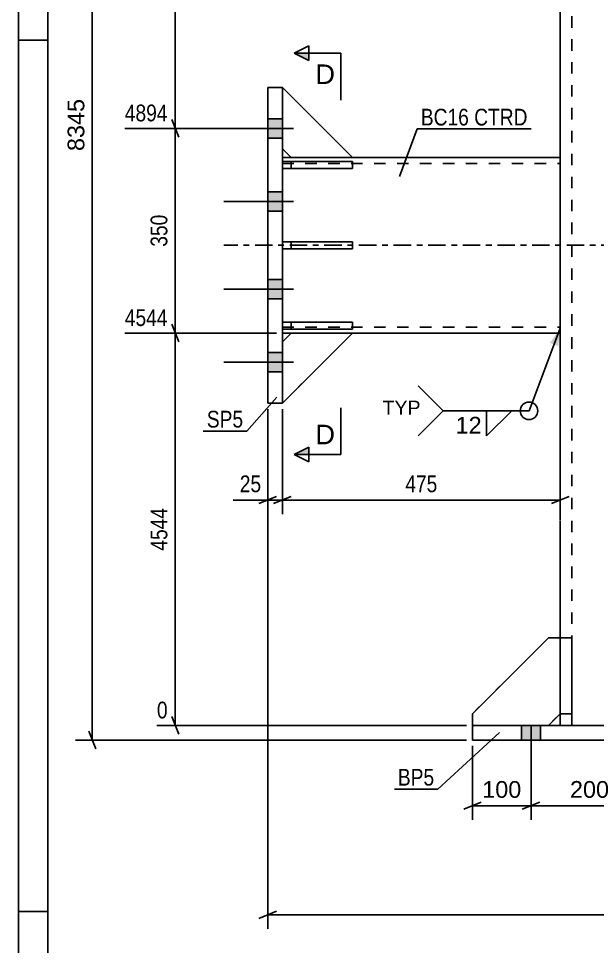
# Model space of a CAD drawing. Header units: millimetres. Extents: x -118 to 476, y -181 to 239.
# Drawn here: x -117.6 to -18.6, y -37.8 to 120.9 of the extents above; entities that cross this region are included whole.
import ezdxf

# ---------------------------------------------------------------- set-up
doc = ezdxf.new("R2010")
doc.units = ezdxf.units.MM
doc.linetypes.add('DXK_LINE_DOT2', pattern=[3.9198, 1.9599, -1.9599])
doc.linetypes.add('DXK_LINE_DOT3', pattern=[5.9187, 2.979, -0.9799, 0.9799, -0.9799])
doc.styles.add('Arial', font='ARIAL.TTF', dxfattribs={"height": 0.2})
doc.styles.add('Arial Narrow', font='ARIALN.TTF', dxfattribs={"height": 0.2})

# ---------------------------------------------------------------- blocks, each defined once
blk = doc.blocks.new('Unknown-284858552-1134')
at = {"color": 5, "linetype": 'Continuous'}
for p, q in [((-117.59, 239.2), (-117.59, -180.8)), ((-112.59, 234.2), (-112.59, -175.8)), ((-112.59, 117.2), (-117.59, 117.2)), ((-112.59, -31.8), (-117.59, -31.8))]:
    blk.add_line(p, q, dxfattribs=at)
blk = doc.blocks.new('Part-284858552-2086 - 1908')
at = {"color": 2, "linetype": 'Continuous'}
for p, q in [((-71, 67.1), (-72.5, 65.6)), ((-72.5, 55.1), (-60.5, 67.1)), ((-60.5, 67.1), (-71, 67.1))]:
    blk.add_line(p, q, dxfattribs=at)
at = {"color": 7, "linetype": 'DXK_LINE_DOT2'}
blk.add_line((-72.5, 65.6), (-72.5, 55.1), dxfattribs=at)
blk = doc.blocks.new('Part-284858552-2120 - 1908')
at = {"color": 2, "linetype": 'Continuous'}
for p, q in [((-25, 15), (-25, 0)), ((-25, 15), (-23, 15)), ((-23, 15), (-23, 0)), ((-25, 2), (-23, 2)), ((-25, 0), (-23, 0))]:
    blk.add_line(p, q, dxfattribs=at)
blk = doc.blocks.new('Part-284858552-1934 - 1908')
at = {"color": 7, "linetype": 'DXK_LINE_DOT2'}
for p, q in [((-60.5, 68.95), (-72.5, 68.95)), ((-72.5, 68.95), (-72.5, 67.75)), ((-71, 68.95), (-71, 67.75)), ((-60.5, 67.75), (-60.5, 68.95)), ((-72.5, 67.75), (-60.5, 67.75))]:
    blk.add_line(p, q, dxfattribs=at)
blk = doc.blocks.new('Part-284858552-1935 - 1908')
at = {"color": 2, "linetype": 'Continuous'}
for p, q in [((-72.5, 68.95), (-60.5, 68.95)), ((-72.5, 68.95), (-72.5, 67.75)), ((-60.5, 68.95), (-60.5, 67.75)), ((-72.5, 67.75), (-60.5, 67.75))]:
    blk.add_line(p, q, dxfattribs=at)
at = {"color": 7, "linetype": 'DXK_LINE_DOT2'}
blk.add_line((-71, 67.75), (-71, 68.95), dxfattribs=at)
blk = doc.blocks.new('Part-284858552-1971 - 1908')
at = {"color": 2, "linetype": 'Continuous'}
for p, q in [((-72.5, 97.1), (-71, 97.1)), ((-60.5, 97.1), (-25, 97.1)), ((-72.5, 67.1), (-71, 67.1)), ((-60.5, 67.1), (-25, 67.1))]:
    blk.add_line(p, q, dxfattribs=at)
at = {"color": 7, "linetype": 'DXK_LINE_DOT2'}
for p, q in [((-72.5, 67.1), (-72.5, 97.1)), ((-71, 97.1), (-60.5, 97.1)), ((-25, 97.1), (-25, 67.1)), ((-72.5, 96.1), (-25, 96.1)), ((-72.5, 68.1), (-25, 68.1)), ((-71, 67.1), (-60.5, 67.1))]:
    blk.add_line(p, q, dxfattribs=at)
at = {"color": 7, "linetype": 'DXK_LINE_DOT3'}
blk.add_line((-15, 82.1), (-82.5, 82.1), dxfattribs=at)
blk = doc.blocks.new('Part-284858552-2079 - 1908')
at = {"color": 2, "linetype": 'Continuous'}
for p, q in [((-72.5, 82.7), (-60.5, 82.7)), ((-72.5, 82.7), (-72.5, 81.5)), ((-60.5, 82.7), (-60.5, 81.5)), ((-72.5, 81.5), (-60.5, 81.5))]:
    blk.add_line(p, q, dxfattribs=at)
at = {"color": 7, "linetype": 'DXK_LINE_DOT2'}
blk.add_line((-71, 81.5), (-71, 82.7), dxfattribs=at)
blk = doc.blocks.new('Part-284858552-2015 - 1908')
at = {"color": 7, "linetype": 'DXK_LINE_DOT2'}
for p, q in [((-25, 0), (-25, 15)), ((-25, 15), (-23, 15)), ((-23, 15), (-23, 0)), ((-25, 2), (-23, 2)), ((-23, 0), (-25, 0))]:
    blk.add_line(p, q, dxfattribs=at)
blk = doc.blocks.new('Part-284858552-2123 - 1908')
at = {"color": 7, "linetype": 'DXK_LINE_DOT2'}
for p, q in [((-27, 15), (-40, 2)), ((-25, 15), (-27, 15)), ((-25, 2), (-25, 15)), ((-40, 2), (-40, 0)), ((-27, 0), (-25, 2)), ((-40, 0), (-27, 0))]:
    blk.add_line(p, q, dxfattribs=at)
blk = doc.blocks.new('Part-284858552-2088 - 1908')
at = {"color": 2, "linetype": 'Continuous'}
for p, q in [((-72.5, 109.1), (-60.5, 97.1)), ((-72.5, 98.6), (-71, 97.1)), ((-71, 97.1), (-60.5, 97.1))]:
    blk.add_line(p, q, dxfattribs=at)
at = {"color": 7, "linetype": 'DXK_LINE_DOT2'}
blk.add_line((-72.5, 109.1), (-72.5, 98.6), dxfattribs=at)
blk = doc.blocks.new('Part-284858552-2084 - 1908')
at = {"color": 7, "linetype": 'DXK_LINE_DOT2'}
for p, q in [((-60.5, 96.45), (-72.5, 96.45)), ((-72.5, 96.45), (-72.5, 95.25)), ((-72.5, 95.25), (-60.5, 95.25)), ((-71, 95.25), (-71, 96.45)), ((-60.5, 95.25), (-60.5, 96.45))]:
    blk.add_line(p, q, dxfattribs=at)
blk = doc.blocks.new('Part-284858552-2033 - 1908')
at = {"color": 2, "linetype": 'Continuous'}
for p, q in [((-75, 109.1), (-75, 55.1)), ((-72.5, 109.1), (-75, 109.1)), ((-72.5, 55.1), (-72.5, 109.1)), ((-75, 55.1), (-72.5, 55.1))]:
    blk.add_line(p, q, dxfattribs=at)
blk = doc.blocks.new('Part-284858552-2081 - 1908')
at = {"color": 2, "linetype": 'Continuous'}
for p, q in [((-72.5, 96.45), (-60.5, 96.45)), ((-72.5, 96.45), (-72.5, 95.25)), ((-72.5, 95.25), (-60.5, 95.25)), ((-60.5, 96.45), (-60.5, 95.25))]:
    blk.add_line(p, q, dxfattribs=at)
at = {"color": 7, "linetype": 'DXK_LINE_DOT2'}
blk.add_line((-71, 95.25), (-71, 96.45), dxfattribs=at)
blk = doc.blocks.new('Part-284858552-2082 - 1908')
at = {"color": 7, "linetype": 'DXK_LINE_DOT2'}
for p, q in [((-60.5, 82.7), (-72.5, 82.7)), ((-72.5, 82.7), (-72.5, 81.5)), ((-71, 81.5), (-71, 82.7)), ((-60.5, 81.5), (-60.5, 82.7)), ((-72.5, 81.5), (-60.5, 81.5))]:
    blk.add_line(p, q, dxfattribs=at)
blk = doc.blocks.new('Part-284858552-2085 - 1908')
at = {"color": 7, "linetype": 'DXK_LINE_DOT2'}
for p, q in [((-71, 67.1), (-72.5, 65.6)), ((-72.5, 55.1), (-60.5, 67.1)), ((-60.5, 67.1), (-71, 67.1)), ((-72.5, 65.6), (-72.5, 55.1))]:
    blk.add_line(p, q, dxfattribs=at)
blk = doc.blocks.new('Part-284858552-2087 - 1908')
at = {"color": 7, "linetype": 'DXK_LINE_DOT2'}
for p, q in [((-72.5, 98.6), (-72.5, 109.1)), ((-72.5, 109.1), (-60.5, 97.1)), ((-71, 97.1), (-72.5, 98.6)), ((-60.5, 97.1), (-71, 97.1))]:
    blk.add_line(p, q, dxfattribs=at)
blk = doc.blocks.new('Bolt-284858552-2135 - 1908')
at = {"linetype": 'Continuous'}
for points in [[(-28.35, 0), (-31.65, 0), (-31.65, -2.5), (-28.35, -2.5)], [(-28.35, 0), (-31.65, 0), (-31.65, -2.5), (-28.35, -2.5)], [(-28.35, 0), (-31.65, 0), (-31.65, -2.5), (-28.35, -2.5)], [(-28.35, 0), (-31.65, 0), (-31.65, -2.5), (-28.35, -2.5)], [(-8.35, 0), (-11.65, 0), (-11.65, -2.5), (-8.35, -2.5)], [(-8.35, 0), (-11.65, 0), (-11.65, -2.5), (-8.35, -2.5)], [(11.65, 0), (8.35, 0), (8.35, -2.5), (11.65, -2.5)], [(11.65, 0), (8.35, 0), (8.35, -2.5), (11.65, -2.5)], [(31.65, 0), (28.35, 0), (28.35, -2.5), (31.65, -2.5)], [(31.65, 0), (28.35, 0), (28.35, -2.5), (31.65, -2.5)], [(31.65, 0), (28.35, 0), (28.35, -2.5), (31.65, -2.5)], [(31.65, 0), (28.35, 0), (28.35, -2.5), (31.65, -2.5)]]:
    blk.add_hatch(color=1, dxfattribs=at).paths.add_polyline_path(points)
at = {"color": 1, "linetype": 'Continuous'}
for p, q in [((-31.65, -2.5), (-31.65, 0)), ((-31.65, -2.5), (-31.65, 0)), ((-31.65, -2.5), (-31.65, 0)), ((-31.65, -2.5), (-31.65, 0)), ((-30, -4.4), (-30, 0)), ((-30, -4.4), (-30, 0)), ((-30, -4.4), (-30, 0)), ((-30, -4.4), (-30, 0)), ((-28.35, -2.5), (-28.35, 0)), ((-28.35, -2.5), (-28.35, 0)), ((-28.35, -2.5), (-28.35, 0)), ((-28.35, -2.5), (-28.35, 0)), ((-11.65, -2.5), (-11.65, 0)), ((-11.65, -2.5), (-11.65, 0)), ((-10, -4.4), (-10, 0)), ((-10, -4.4), (-10, 0)), ((-8.35, -2.5), (-8.35, 0)), ((-8.35, -2.5), (-8.35, 0)), ((8.35, -2.5), (8.35, 0)), ((8.35, -2.5), (8.35, 0)), ((10, -4.4), (10, 0)), ((10, -4.4), (10, 0)), ((11.65, -2.5), (11.65, 0)), ((11.65, -2.5), (11.65, 0)), ((28.35, -2.5), (28.35, 0)), ((28.35, -2.5), (28.35, 0)), ((28.35, -2.5), (28.35, 0)), ((28.35, -2.5), (28.35, 0)), ((30, -4.4), (30, 0)), ((30, -4.4), (30, 0)), ((30, -4.4), (30, 0)), ((30, -4.4), (30, 0)), ((31.65, -2.5), (31.65, 0)), ((31.65, -2.5), (31.65, 0)), ((31.65, -2.5), (31.65, 0)), ((31.65, -2.5), (31.65, 0))]:
    blk.add_line(p, q, dxfattribs=at)
blk = doc.blocks.new('Bolt-284858552-2141 - 1908')
at = {"linetype": 'Continuous'}
for points in [[(-75, 103.75), (-75, 100.45), (-72.5, 100.45), (-72.5, 103.75)], [(-75, 103.75), (-75, 100.45), (-72.5, 100.45), (-72.5, 103.75)], [(-75, 103.75), (-75, 100.45), (-72.5, 100.45), (-72.5, 103.75)], [(-75, 91.25), (-75, 87.95), (-72.5, 87.95), (-72.5, 91.25)], [(-75, 91.25), (-75, 87.95), (-72.5, 87.95), (-72.5, 91.25)], [(-75, 76.25), (-75, 72.95), (-72.5, 72.95), (-72.5, 76.25)], [(-75, 76.25), (-75, 72.95), (-72.5, 72.95), (-72.5, 76.25)], [(-75, 63.75), (-75, 60.45), (-72.5, 60.45), (-72.5, 63.75)], [(-75, 63.75), (-75, 60.45), (-72.5, 60.45), (-72.5, 63.75)], [(-75, 63.75), (-75, 60.45), (-72.5, 60.45), (-72.5, 63.75)]]:
    blk.add_hatch(color=1, dxfattribs=at).paths.add_polyline_path(points)
at = {"color": 1, "linetype": 'Continuous'}
for p, q in [((-72.5, 103.75), (-75, 103.75)), ((-72.5, 103.75), (-75, 103.75)), ((-72.5, 103.75), (-75, 103.75)), ((-70.6, 102.1), (-82.5, 102.1)), ((-70.6, 102.1), (-82.5, 102.1)), ((-70.6, 102.1), (-82.5, 102.1)), ((-72.5, 100.45), (-75, 100.45)), ((-72.5, 100.45), (-75, 100.45)), ((-72.5, 100.45), (-75, 100.45)), ((-72.5, 91.25), (-75, 91.25)), ((-72.5, 91.25), (-75, 91.25)), ((-70.6, 89.6), (-82.5, 89.6)), ((-70.6, 89.6), (-82.5, 89.6)), ((-72.5, 87.95), (-75, 87.95)), ((-72.5, 87.95), (-75, 87.95)), ((-72.5, 76.25), (-75, 76.25)), ((-72.5, 76.25), (-75, 76.25)), ((-70.6, 74.6), (-82.5, 74.6)), ((-70.6, 74.6), (-82.5, 74.6)), ((-72.5, 72.95), (-75, 72.95)), ((-72.5, 72.95), (-75, 72.95)), ((-72.5, 63.75), (-75, 63.75)), ((-72.5, 63.75), (-75, 63.75)), ((-72.5, 63.75), (-75, 63.75)), ((-70.6, 62.1), (-82.5, 62.1)), ((-70.6, 62.1), (-82.5, 62.1)), ((-70.6, 62.1), (-82.5, 62.1)), ((-72.5, 60.45), (-75, 60.45)), ((-72.5, 60.45), (-75, 60.45)), ((-72.5, 60.45), (-75, 60.45))]:
    blk.add_line(p, q, dxfattribs=at)
blk = doc.blocks.new('Part-284858552-2146 - 1908')
at = {"color": 2, "linetype": 'Continuous'}
for p, q in [((-25, 129.1), (-25, 35.1)), ((-25, 35), (-25, 15))]:
    blk.add_line(p, q, dxfattribs=at)
at = {"color": 7, "linetype": 'DXK_LINE_DOT2'}
for p, q in [((-23, 129.1), (-23, 35.1)), ((-23, 35), (-23, 0)), ((-25, 15), (-25, 0)), ((25, 0), (-25, 0))]:
    blk.add_line(p, q, dxfattribs=at)
blk = doc.blocks.new('Part-284858552-2151 - 1908')
at = {"color": 2, "linetype": 'Continuous'}
for p, q in [((-40, -2.5), (-40, 0)), ((-40, 0), (40, 0)), ((40, 0), (40, -2.5)), ((40, -2.5), (-40, -2.5))]:
    blk.add_line(p, q, dxfattribs=at)
blk = doc.blocks.new('Part-284858552-2152 - 1908')
at = {"color": 2, "linetype": 'Continuous'}
for p, q in [((-27, 15), (-40, 2)), ((-25, 15), (-27, 15)), ((-40, 2), (-40, 0)), ((-27, 0), (-25, 2))]:
    blk.add_line(p, q, dxfattribs=at)
at = {"color": 7, "linetype": 'DXK_LINE_DOT2'}
for p, q in [((-25, 15), (-25, 2)), ((-40, 0), (-27, 0))]:
    blk.add_line(p, q, dxfattribs=at)
blk = doc.blocks.new('StraightDimension-284858552-5644 - 1908')
at = {"color": 7, "linetype": 'Continuous'}
for p, q in [((-75, 54.1), (-75, -34.79)), ((75, 54.1), (75, -34.79)), ((-73.5, -31.79), (-76.5, -32.99)), ((-75, -32.39), (75, -32.39)), ((73.5, -32.99), (76.5, -31.79))]:
    blk.add_line(p, q, dxfattribs=at)
at = {"color": 0}
blk.add_wipeout([(5.05, -31.64), (5.05, -27.44), (-5.05, -27.44), (-5.05, -31.64)], dxfattribs=at)
at = {"color": 3, "style": 'Arial'}
blk.add_text('1500', height=2.865, dxfattribs=at).set_placement((-4.45, -31.04))
blk = doc.blocks.new('StraightDimension-284858552-2244 - 1908')
at = {"color": 7, "linetype": 'Continuous'}
for p, q in [((-30, -2.25), (-30, -16.13)), ((-40, -3.5), (-40, -16.13)), ((-41.5, -14.33), (-38.5, -13.13)), ((-40, -13.73), (-30, -13.73)), ((-28.5, -13.13), (-31.5, -14.33))]:
    blk.add_line(p, q, dxfattribs=at)
at = {"color": 0}
blk.add_wipeout([(-31.06, -12.98), (-31.06, -8.78), (-38.94, -8.78), (-38.94, -12.98)], dxfattribs=at)
at = {"color": 3, "style": 'Arial'}
blk.add_text('100', height=2.865, dxfattribs=at).set_placement((-38.34, -12.38))
blk = doc.blocks.new('StraightDimension-284858552-2254 - 1908')
at = {"color": 7, "linetype": 'Continuous'}
for p, q in [((-30, -2.25), (-30, -16.13)), ((-10, -4.46), (-10, -16.13)), ((-28.5, -13.13), (-31.5, -14.33)), ((-30, -13.73), (-10, -13.73)), ((-11.5, -14.33), (-8.5, -13.13))]:
    blk.add_line(p, q, dxfattribs=at)
at = {"color": 0}
blk.add_wipeout([(-16.06, -12.98), (-16.06, -8.78), (-23.94, -8.78), (-23.94, -12.98)], dxfattribs=at)
at = {"color": 3, "style": 'Arial'}
blk.add_text('200', height=2.865, dxfattribs=at).set_placement((-23.34, -12.38))
blk = doc.blocks.new('StraightDimension-284858552-6766 - 1908')
at = {"color": 7, "linetype": 'Continuous'}
for p, q in [((-90.21, 65.6), (-91.41, 68.6)), ((-73.5, 67.1), (-99.43, 67.1)), ((-90.81, 0), (-90.81, 67.1)), ((-91.41, 1.5), (-90.21, -1.5)), ((-41, 0), (-93.94, 0))]:
    blk.add_line(p, q, dxfattribs=at)
at = {"color": 0, "linetype": 'Continuous'}
for points in [[(-91.51, 67.7), (-91.51, 71.9), (-100.03, 71.9), (-100.03, 67.7)], [(-91.51, 0.6), (-91.51, 4.8), (-94.54, 4.8), (-94.54, 0.6)]]:
    blk.add_wipeout(points, dxfattribs=at)
at = {"color": 0}
blk.add_wipeout([(-91.56, 37.81), (-95.76, 37.81), (-95.76, 29.29), (-91.56, 29.29)], dxfattribs=at)
at = {"color": 3, "linetype": 'Continuous', "style": 'Arial Narrow'}
for s, height, p in [('4544', 2.863, (-99.43, 68.3)), ('0', 2.86, (-93.94, 1.2))]:
    blk.add_text(s, height=height, dxfattribs=at).set_placement(p)
at = {"color": 3, "style": 'Arial Narrow'}
blk.add_text('4544', height=2.863, rotation=90.0002, dxfattribs=at).set_placement((-92.16, 29.89))
blk = doc.blocks.new('StraightDimension-284858552-5703 - 1908')
at = {"color": 7, "linetype": 'Continuous'}
for p, q in [((-105, -2.5), (-105, 207.84)), ((-105.6, -1), (-104.4, -4)), ((-41, -2.5), (-107.85, -2.5))]:
    blk.add_line(p, q, dxfattribs=at)
at = {"color": 0}
blk.add_wipeout([(-105.75, 107.72), (-109.95, 107.72), (-109.95, 97.62), (-105.75, 97.62)], dxfattribs=at)
at = {"color": 3, "style": 'Arial'}
blk.add_text('8345', height=2.865, rotation=90.0002, dxfattribs=at).set_placement((-106.35, 98.22))
blk = doc.blocks.new('StraightDimension-284858552-6273 - 1908')
at = {"color": 7, "linetype": 'Continuous'}
for p, q in [((-25, 66.1), (-25, 36.13)), ((-72.5, 54.1), (-72.5, 36.13)), ((-71, 39.13), (-74, 37.93)), ((-72.5, 38.53), (-25, 38.53)), ((-26.5, 37.93), (-23.5, 39.13))]:
    blk.add_line(p, q, dxfattribs=at)
at = {"color": 0}
blk.add_wipeout([(-45.41, 39.28), (-45.41, 43.48), (-52.09, 43.48), (-52.09, 39.28)], dxfattribs=at)
at = {"color": 3, "style": 'Arial Narrow'}
blk.add_text('475', height=2.863, dxfattribs=at).set_placement((-51.49, 39.88))
blk = doc.blocks.new('StraightDimension-284858552-6274 - 1908')
at = {"color": 7, "linetype": 'Continuous'}
for p, q in [((-75, 54.1), (-75, 36.13)), ((-72.5, 54.1), (-72.5, 36.13)), ((-76.5, 37.93), (-73.5, 39.13)), ((-75, 38.53), (-72.5, 38.53)), ((-71, 39.13), (-74, 37.93))]:
    blk.add_line(p, q, dxfattribs=at)
at = {"color": 0}
blk.add_wipeout([(-75.52, 39.28), (-75.52, 43.48), (-80.38, 43.48), (-80.38, 39.28)], dxfattribs=at)
at = {"color": 7, "linetype": 'Continuous'}
blk.add_line((-75, 38.53), (-80.91, 38.53), dxfattribs=at)
blk.add_line((-75, 38.53), (-80.91, 38.53), dxfattribs=at)
at = {"color": 3, "style": 'Arial Narrow'}
blk.add_text('25', height=2.863, dxfattribs=at).set_placement((-79.78, 39.88))
blk = doc.blocks.new('StraightDimension-284858552-6764 - 1908')
at = {"color": 7, "linetype": 'Continuous'}
for p, q in [((-73.5, 149.2), (-99.43, 149.2)), ((-90.21, 147.7), (-91.41, 150.7)), ((-90.81, 102.1), (-90.81, 149.2)), ((-91.41, 103.6), (-90.21, 100.6)), ((-79.02, 102.1), (-99.43, 102.1))]:
    blk.add_line(p, q, dxfattribs=at)
at = {"color": 0, "linetype": 'Continuous'}
blk.add_wipeout([(-91.51, 149.8), (-91.51, 154), (-100.03, 154), (-100.03, 149.8)], dxfattribs=at)
at = {"color": 0}
blk.add_wipeout([(-91.56, 129.91), (-95.76, 129.91), (-95.76, 121.39), (-91.56, 121.39)], dxfattribs=at)
at = {"color": 3, "linetype": 'Continuous', "style": 'Arial Narrow'}
blk.add_text('7734', height=2.863, dxfattribs=at).set_placement((-99.43, 150.4))
at = {"color": 3, "style": 'Arial Narrow'}
blk.add_text('2840', height=2.863, rotation=90.0002, dxfattribs=at).set_placement((-92.16, 121.99))
blk = doc.blocks.new('StraightDimension-284858552-6765 - 1908')
at = {"color": 7, "linetype": 'Continuous'}
for p, q in [((-90.21, 100.6), (-91.41, 103.6)), ((-79.02, 102.1), (-99.43, 102.1)), ((-90.81, 67.1), (-90.81, 102.1)), ((-91.41, 68.6), (-90.21, 65.6)), ((-73.5, 67.1), (-99.43, 67.1))]:
    blk.add_line(p, q, dxfattribs=at)
at = {"color": 0, "linetype": 'Continuous'}
blk.add_wipeout([(-91.51, 102.7), (-91.51, 106.9), (-100.03, 106.9), (-100.03, 102.7)], dxfattribs=at)
at = {"color": 0}
blk.add_wipeout([(-91.56, 87.94), (-95.76, 87.94), (-95.76, 81.26), (-91.56, 81.26)], dxfattribs=at)
at = {"color": 3, "linetype": 'Continuous', "style": 'Arial Narrow'}
blk.add_text('4894', height=2.863, dxfattribs=at).set_placement((-99.43, 103.3))
at = {"color": 3, "style": 'Arial Narrow'}
blk.add_text('350', height=2.863, rotation=90.0002, dxfattribs=at).set_placement((-92.16, 81.86))
blk = doc.blocks.new('Mark-284858552-1967 - 1908')
at = {"color": 0}
for points in [[(-40.61, 102.59), (-40.61, 105.59), (-48.83, 105.59), (-48.83, 102.59)], [(-30.58, 102.59), (-30.58, 105.59), (-39.71, 105.59), (-39.71, 102.59)]]:
    blk.add_wipeout(points, dxfattribs=at)
for points in [[(-40.61, 102.59), (-40.61, 105.59), (-48.83, 105.59), (-48.83, 102.59)], [(-30.58, 102.59), (-30.58, 105.59), (-39.71, 105.59), (-39.71, 102.59)]]:
    blk.add_wipeout(points, dxfattribs=at)
at = {"color": 30, "linetype": 'Continuous'}
for p, q in [((-52.46, 93.87), (-49.43, 101.99)), ((-49.43, 101.99), (-29.98, 101.99))]:
    blk.add_line(p, q, dxfattribs=at)
at = {"color": 3, "style": 'Arial Narrow'}
for s, p in [('BC16', (-48.83, 102.59)), ('CTRD', (-39.71, 102.59))]:
    blk.add_text(s, height=2.863, dxfattribs=at).set_placement(p)
blk = doc.blocks.new('Mark-284858552-2029 - 1908')
at = {"color": 0}
blk.add_wipeout([(-79.2, 50.94), (-79.2, 53.94), (-85.41, 53.94), (-85.41, 50.94)], dxfattribs=at)
blk.add_wipeout([(-79.2, 50.94), (-79.2, 53.94), (-85.41, 53.94), (-85.41, 50.94)], dxfattribs=at)
at = {"color": 30, "linetype": 'Continuous'}
for p in [(-73.43, 56.15), (-86.01, 50.34)]:
    blk.add_line(p, (-78.6, 50.34), dxfattribs=at)
at = {"color": 3, "style": 'Arial Narrow'}
blk.add_text('SP5', height=2.863, dxfattribs=at).set_placement((-85.41, 50.94))
blk = doc.blocks.new('Mark-284858552-2147 - 1908')
at = {"color": 0}
blk.add_wipeout([(-46.55, -10.29), (-46.55, -7.29), (-52.76, -7.29), (-52.76, -10.29)], dxfattribs=at)
blk.add_wipeout([(-46.55, -10.29), (-46.55, -7.29), (-52.76, -7.29), (-52.76, -10.29)], dxfattribs=at)
at = {"color": 30, "linetype": 'Continuous'}
for p in [(-35.41, -1.21), (-53.36, -10.89)]:
    blk.add_line(p, (-45.95, -10.89), dxfattribs=at)
at = {"color": 3, "style": 'Arial Narrow'}
blk.add_text('BP5', height=2.863, dxfattribs=at).set_placement((-52.76, -10.29))
blk = doc.blocks.new('SectionMark-284858552-2450 - 1908')
at = {"linetype": 'Continuous'}
for points in [[(-68, 114.94), (-68, 113.69), (-70.5, 114.94)], [(-68, 47.58), (-68, 46.33), (-70.5, 46.33)]]:
    blk.add_hatch(color=6, dxfattribs=at).paths.add_polyline_path(points)
at = {"color": 6, "linetype": 'Continuous'}
for p, q in [((-70.5, 114.94), (-68, 116.19)), ((-68, 113.69), (-68, 116.19)), ((-62.5, 114.94), (-70.5, 114.94)), ((-70.5, 114.94), (-68, 113.69)), ((-62.5, 114.94), (-62.5, 106.94)), ((-62.5, 46.33), (-62.5, 54.33)), ((-70.5, 46.33), (-68, 47.58)), ((-62.5, 46.33), (-70.5, 46.33)), ((-68, 45.08), (-70.5, 46.33)), ((-68, 47.58), (-68, 45.08))]:
    blk.add_line(p, q, dxfattribs=at)
at = {"color": 0, "linetype": 'Continuous'}
for points in [[(-63.5, 109.69), (-63.5, 113.19), (-66.87, 113.19), (-66.87, 109.69)], [(-63.5, 48.08), (-63.5, 51.58), (-66.87, 51.58), (-66.87, 48.08)]]:
    blk.add_wipeout(points, dxfattribs=at)
at = {"color": 3, "linetype": 'Continuous', "style": 'Arial'}
for p in [(-66.87, 109.69), (-66.87, 48.08)]:
    blk.add_text('D', height=3.34, dxfattribs=at).set_placement(p)
blk = doc.blocks.new('WeldMark-284858552-2458 - 1908')
at = {"linetype": 'Continuous'}
blk.add_hatch(color=30, dxfattribs=at).paths.add_polyline_path([(-26.76, 65.39), (-25, 67.93), (-25.36, 64.86)])
at = {"color": 30, "linetype": 'Continuous'}
blk.add_line((-25, 67.93), (-30.34, 53.8), dxfattribs=at)
at = {"color": 3, "linetype": 'Continuous'}
for q in [(-49.27, 58.09), (-49.27, 49.52)]:
    blk.add_line((-44.99, 53.8), q, dxfattribs=at)
for start, end in [(90, 270), (270, 90)]:
    blk.add_arc((-30.34, 53.8), 1.5, start, end, dxfattribs=at)
at = {"color": 0}
blk.add_wipeout([(-38.24, 49.7), (-38.24, 53.1), (-43.09, 53.1), (-43.09, 49.7)], dxfattribs=at)
at = {"color": 30, "linetype": 'Continuous'}
blk.add_line((-44.99, 53.8), (-30.34, 53.8), dxfattribs=at)
at = {"color": 3, "linetype": 'Continuous'}
for p, q in [((-37.58, 53.8), (-33.3, 53.8)), ((-33.3, 53.8), (-37.58, 49.52)), ((-37.58, 49.52), (-37.58, 53.8))]:
    blk.add_line(p, q, dxfattribs=at)
at = {"color": 3, "style": 'Arial'}
blk.add_text('12', height=2.865, dxfattribs=at).set_placement((-42.89, 49.9))
at = {"color": 0, "linetype": 'Continuous'}
blk.add_wipeout([(-48.89, 53.15), (-48.89, 55.65), (-55.37, 55.65), (-55.37, 53.15)], dxfattribs=at)
blk.add_wipeout([(-48.89, 53.15), (-48.89, 55.65), (-55.37, 55.65), (-55.37, 53.15)], dxfattribs=at)
at = {"color": 3, "linetype": 'Continuous', "style": 'Arial'}
blk.add_text('TYP', height=2.388, dxfattribs=at).set_placement((-55.37, 53.15))

msp = doc.modelspace()

# ---------------------------------------------------------------- block references
for name in ['Unknown-284858552-1134', 'Part-284858552-2146 - 1908', 'Part-284858552-2033 - 1908', 'Part-284858552-2088 - 1908', 'Part-284858552-2087 - 1908', 'Bolt-284858552-2141 - 1908', 'Part-284858552-1971 - 1908', 'Part-284858552-2084 - 1908', 'Part-284858552-2081 - 1908', 'Part-284858552-2079 - 1908', 'Part-284858552-2082 - 1908', 'Part-284858552-1934 - 1908', 'Part-284858552-1935 - 1908', 'Part-284858552-2086 - 1908', 'Part-284858552-2085 - 1908', 'Part-284858552-2123 - 1908', 'Part-284858552-2152 - 1908', 'Part-284858552-2120 - 1908', 'Part-284858552-2015 - 1908', 'Part-284858552-2151 - 1908', 'Bolt-284858552-2135 - 1908']:
    msp.add_blockref(name, (0, 0))

# ---------------------------------------------------------------- next in the draw order: block references
msp.add_blockref('StraightDimension-284858552-5644 - 1908', (0, 0))

# ---------------------------------------------------------------- next in the draw order: block references
msp.add_blockref('StraightDimension-284858552-2244 - 1908', (0, 0))

# ---------------------------------------------------------------- next in the draw order: block references
for name in ['StraightDimension-284858552-6766 - 1908', 'StraightDimension-284858552-2254 - 1908']:
    msp.add_blockref(name, (0, 0))

# ---------------------------------------------------------------- next in the draw order: block references
msp.add_blockref('StraightDimension-284858552-5703 - 1908', (0, 0))

# ---------------------------------------------------------------- next in the draw order: block references
for name in ['StraightDimension-284858552-6764 - 1908', 'Mark-284858552-1967 - 1908', 'StraightDimension-284858552-6273 - 1908', 'Mark-284858552-2147 - 1908']:
    msp.add_blockref(name, (0, 0))

# ---------------------------------------------------------------- next in the draw order: block references
for name in ['StraightDimension-284858552-6765 - 1908', 'WeldMark-284858552-2458 - 1908', 'StraightDimension-284858552-6274 - 1908']:
    msp.add_blockref(name, (0, 0))

# ---------------------------------------------------------------- next in the draw order: block references
for name in ['SectionMark-284858552-2450 - 1908', 'Mark-284858552-2029 - 1908']:
    msp.add_blockref(name, (0, 0))

doc.saveas('drawing.dxf')
